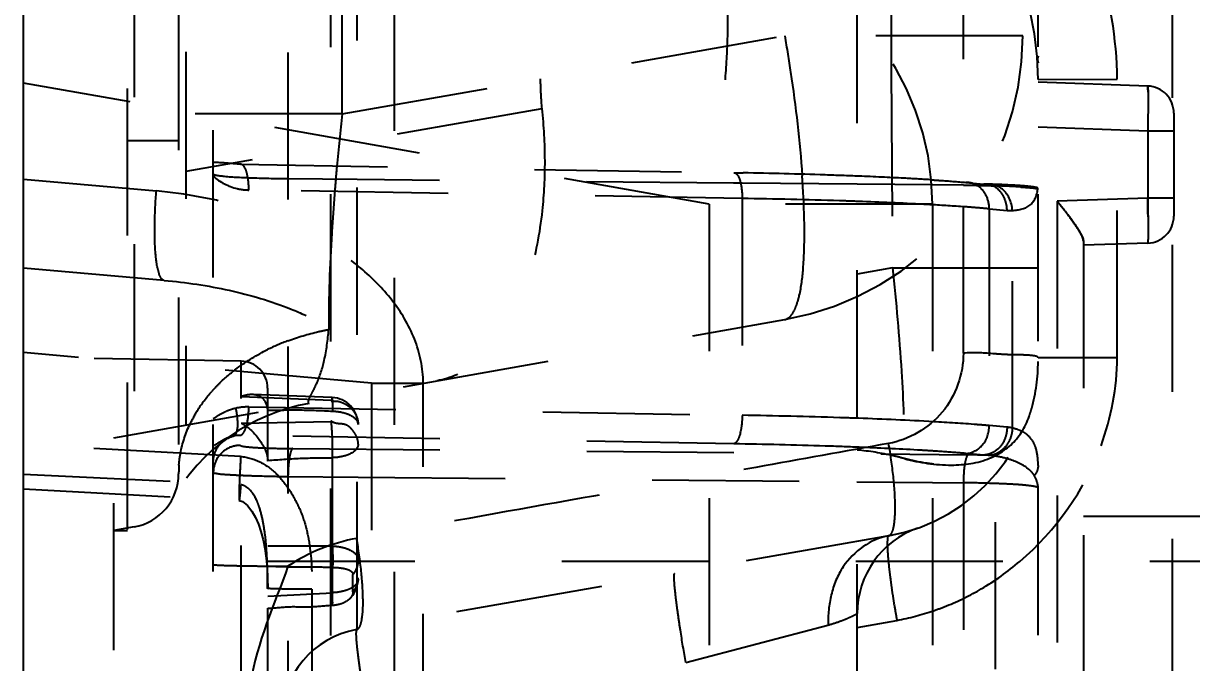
# Model space of a CAD drawing. Header units: millimetres. Extents: x 2141 to 4292, y -4498 to 2648.
# Drawn here: x 3636.41 to 3649.39, y -220.56 to -213.46 of the extents above; entities that cross this region are included whole.
import ezdxf

# ---------------------------------------------------------------- set-up
doc = ezdxf.new("R2010")
doc.units = ezdxf.units.MM
doc.header["$LTSCALE"] = 16.335
doc.header["$PDMODE"] = 3
doc.header["$PDSIZE"] = 0.3125
doc.linetypes.add('HIDDEN', pattern=[0.2, 0.1, -0.1])
doc.layers.get('0').update_dxf_attribs({"linetype": 'CONTINUOUS'})
doc.layers.get('Defpoints').update_dxf_attribs({"linetype": 'CONTINUOUS'})
doc.layers.add('21', color=7, linetype='CONTINUOUS')
doc.styles.get("Standard").update_dxf_attribs({"font": 'txt', "width": 0.8})
doc.dimstyles.get("Standard").update_dxf_attribs({"dimtxt": 0.15625, "dimasz": 0.1875, "dimexe": 0.125, "dimexo": 0.0625, "dimtad": 0, "dimtih": 1, "dimtoh": 1, "dimdsep": 46, "dimtxsty": 'Standard', "dimcen": 0.09, "dimadec": 0, "dimazin": 0, "dimtp": 0.01, "dimtm": 0.01, "dimtfac": 1, "dimtofl": 0, "dimtmove": 0, "dimatfit": 3, "dimfxl": 0, "dimtolj": 1, "dimarcsym": 0})

# ---------------------------------------------------------------- blocks, each defined once
blk = doc.blocks.new('*D31')
at = {"color": 4, "lineweight": -2}
for p, q in [((3636.413, -222.472), (3636.413, -47.587)), ((3644.413, -47.587), (3658.013, -47.587)), ((3706.418, -47.587), (3680.413, -47.587)), ((3714.418, -73.33), (3714.418, -47.587))]:
    blk.add_line(p, q, dxfattribs=at)
at = {"color": 4}
for points in [[(3644.413, -46.254), (3644.413, -48.921), (3636.413, -47.587)], [(3706.418, -46.254), (3706.418, -48.921), (3714.418, -47.587)]]:
    blk.add_solid(points, dxfattribs=at)
at = {"layer": 'Defpoints', "color": 0}
for p in [(3714.418, -47.587), (3714.418, -73.33), (3636.413, -222.472)]:
    blk.add_point(p, dxfattribs=at)
at = {"color": 6, "insert": (3669.213, -47.587), "char_height": 8, "attachment_point": 5}
blk.add_mtext('\\A1;78.01', dxfattribs=at)

msp = doc.modelspace()

# ---------------------------------------------------------------- linework, layer by layer
at = {"layer": '21', "color": 8, "linetype": 'HIDDEN'}
for p, q in [((3638.523, -307.753), (3638.523, -120.925)), ((3640.533, -134.607), (3640.533, -307.753)), ((3639.353, -135.371), (3639.353, -272.822)), ((3646.858, -217.119), (3646.858, -136.775)), ((3647.688, -275.791), (3647.688, -137.764)), ((3649.176, -166.91), (3649.176, -275.45)), ((3645.678, -270.103), (3645.678, -172.257)), ((3646.027, -173.174), (3646.055, -213.964)), ((3639.83, -246.391), (3639.83, -195.969)), ((3640.123, -246.317), (3640.123, -196.043)), ((3637.568, -219.079), (3637.568, -206.077)), ((3637.642, -206.107), (3637.642, -219.049)), ((3638.138, -206.698), (3638.138, -218.444)), ((3638.218, -207.237), (3638.218, -217.919)), ((3639.956, -214.461), (3639.956, -210.695)), ((3642.157, -211.083), (3642.157, -214.073)), ((3644.873, -211.562), (3644.873, -213.594)), ((3647.518, -211.562), (3647.518, -213.594)), ((3639.956, -214.461), (3644.873, -213.594)), ((3647.518, -213.594), (3644.873, -213.594)), ((3646.055, -213.964), (3646.069, -216.171)), ((3644.033, -215.463), (3636.413, -214.12)), ((3647.688, -214.078), (3648.568, -214.077)), ((3648.906, -214.153), (3647.688, -214.11)), ((3648.568, -217.169), (3648.568, -214.077)), ((3642.174, -214.404), (3638.218, -215.102)), ((3649.196, -214.452), (3649.196, -215.597)), ((3639.956, -214.461), (3638.138, -214.461)), ((3648.906, -214.652), (3647.688, -214.61)), ((3648.906, -214.652), (3648.906, -215.397)), ((3649.196, -214.652), (3648.906, -214.652)), ((3638.138, -214.761), (3637.568, -214.761)), ((3638.824, -215.021), (3644.306, -215.115)), ((3636.413, -215.185), (3637.891, -215.315)), ((3640.123, -215.191), (3639.353, -215.184)), ((3644.305, -215.229), (3640.123, -215.191)), ((3644.401, -215.23), (3644.305, -215.229)), ((3644.306, -215.115), (3644.41, -215.117)), ((3645.678, -215.242), (3644.401, -215.23)), ((3646.886, -215.223), (3647.085, -215.24)), ((3644.4, -215.401), (3638.918, -215.307)), ((3646.515, -215.25), (3645.678, -215.242)), ((3646.858, -215.253), (3646.515, -215.25)), ((3644.033, -215.463), (3644.033, -226.902)), ((3646.513, -215.463), (3644.033, -215.463)), ((3644.4, -215.401), (3644.4, -217.81)), ((3646.513, -215.463), (3646.513, -226.902)), ((3648.906, -215.397), (3647.901, -215.432)), ((3647.901, -215.432), (3647.901, -226.928)), ((3649.196, -215.397), (3648.906, -215.397)), ((3647.145, -215.515), (3647.145, -217.924)), ((3647.145, -215.515), (3647.343, -215.533)), ((3647.402, -217.951), (3647.402, -215.534)), ((3648.191, -215.875), (3648.191, -226.485)), ((3648.906, -215.896), (3648.191, -215.921)), ((3637.978, -216.311), (3636.413, -216.174)), ((3646.069, -216.171), (3645.678, -216.24)), ((3646.069, -216.171), (3647.688, -216.171)), ((3637.418, -218.06), (3644.873, -216.745)), ((3640.281, -217.451), (3636.413, -217.112)), ((3638.831, -217.208), (3636.413, -217.165)), ((3648.568, -217.169), (3647.688, -217.169)), ((3638.831, -220.889), (3638.831, -217.208)), ((3639.128, -224.851), (3639.128, -217.509)), ((3640.281, -217.451), (3640.281, -224.915)), ((3640.281, -217.451), (3640.855, -217.451)), ((3640.855, -224.915), (3640.855, -217.451)), ((3639.836, -217.644), (3638.831, -217.603)), ((3639.843, -217.613), (3638.96, -217.579)), ((3639.843, -217.612), (3639.843, -217.612)), ((3638.918, -217.716), (3644.4, -217.81)), ((3639.847, -219.78), (3639.847, -217.763)), ((3638.831, -217.895), (3639.836, -217.878)), ((3639.839, -217.936), (3639.831, -217.869)), ((3647.343, -217.942), (3647.145, -217.924)), ((3637.418, -236.755), (3637.418, -218.06)), ((3644.306, -218.126), (3638.824, -218.032)), ((3638.827, -218.267), (3636.413, -218.137)), ((3639.405, -218.179), (3646.91, -218.248)), ((3647.085, -218.251), (3646.886, -218.233)), ((3636.413, -218.463), (3638.831, -218.581)), ((3647.214, -223.895), (3647.214, -218.465)), ((3639.353, -218.49), (3640.133, -218.497)), ((3640.133, -218.497), (3645.675, -218.548)), ((3645.675, -218.548), (3646.513, -218.556)), ((3646.513, -218.556), (3646.858, -218.559)), ((3646.858, -218.559), (3646.858, -223.801)), ((3636.413, -218.625), (3638.812, -218.755)), ((3638.812, -218.755), (3638.813, -218.754)), ((3648.191, -218.93), (3714.558, -218.93)), ((3637.642, -219.049), (3637.418, -219.088)), ((3637.418, -219.088), (3637.568, -219.088)), ((3646.053, -219.143), (3640.116, -220.19)), ((3639.847, -219.262), (3639.128, -219.264)), ((3639.128, -219.43), (3714.558, -219.43)), ((3639.126, -219.618), (3639.128, -219.734)), ((3640.074, -219.772), (3640.074, -219.576)), ((3639.617, -219.741), (3639.617, -222.619)), ((3639.128, -219.819), (3639.847, -219.78)), ((3643.773, -220.557), (3645.357, -220.138)), ((3645.678, -220.166), (3646.118, -220.088))]:
    msp.add_line(p, q, dxfattribs=at)
at = {"layer": '21', "color": 7, "linetype": 'Continuous'}
msp.add_line((3636.413, -226.162), (3636.413, -206.605), dxfattribs=at)
at = {"layer": '21', "color": 8, "linetype": 'HIDDEN'}
for points in [[(3638.812, -218.754), (3638.849, -218.768), (3638.904, -218.813), (3638.951, -218.873), (3638.992, -218.943), (3639.025, -219.018)], [(3639.025, -219.018), (3639.053, -219.1), (3639.077, -219.191), (3639.096, -219.289), (3639.111, -219.395)], [(3639.111, -219.395), (3639.121, -219.505), (3639.126, -219.618)]]:
    msp.add_lwpolyline(points, dxfattribs=at)
for centre, radius, start, end in [((3644.472, -214.078), 3.216, 0, 70.9999), ((3643.513, -215.463), 3, 0, 80), ((3644.318, -213.594), 3.2, 280, 0), ((3647.98, -213.818), 0.301, 184.2373, 194.5105), ((3648.896, -214.452), 0.3, 0, 88), ((3662.767, -217.077), 22.961, 173.4575, 174.9192), ((3667.024, -217.471), 27.237, 174.8864, 175.2005), ((3668.861, -217.625), 29.08, 175.2008, 175.543), ((3643.164, -282.97), 67.865, 88.17734, 88.94765), ((3633.622, -215.963), 11.473, 3.5674, 4.0671), ((3643.667, -266.357), 51.244, 87.7284, 88.1481), ((3644.137, -254.49), 39.368, 86.9976, 87.7284), ((3644.73, -242.92), 27.783, 86.3681, 86.9676), ((3646.255, -241.377), 26.15, 87.9909, 88.1801), ((3647.081, -215.49), 0.252, 58.0114, 72.9143), ((3646.919, -224.225), 8.97, 86.3169, 88.0963), ((3643.154, -288.791), 73.401, 88.18304, 89.0277), ((3643.665, -271.557), 56.16, 87.9319, 88.1466), ((3644.089, -260.151), 44.746, 87.021, 87.9468), ((3644.735, -247.107), 31.686, 86.763, 86.9622), ((3645.078, -241.134), 25.703, 85.9466, 86.7748), ((3624.003, -215.921), 24.909, 0.8587, 1.2057), ((3645.63, -233.171), 17.721, 85.3125, 85.9071), ((3645.932, -229.425), 13.962, 85.0178, 85.2927), ((3648.896, -215.597), 0.3, 272, 0), ((3629.175, -215.842), 19.736, 0.688, 0.8557), ((3640.206, -219.263), 2.436, 110.5048, 116.3066), ((3645.678, -217.169), 2.01, 280, 0), ((3638.826, -217.509), 0.301, 0, 89), ((3645.728, -217.211), 1.96, 344.6316, 360), ((3639.805, -218.693), 1.734, 134.3775, 138.4575), ((3639.971, -219.844), 2.2, 100, 150.3371), ((3639.831, -217.913), 0.301, 359.9574, 87.8312), ((3639.573, -218.527), 1.449, 147.9193, 155.4282), ((3638.908, -218.319), 0.603, 89.036, 103.17), ((3643.249, -287.316), 69.516, 88.15944, 89.0513), ((3646.498, -217.423), 1.161, 340.5533, 344.6876), ((3638.471, -218.079), 1.375, 3.7347, 5.9602), ((3643.665, -273.966), 56.16, 87.9319, 88.1466), ((3644.328, -257.073), 39.254, 86.7926, 88.0098), ((3638.814, -218.332), 0.3, 88.0446, 102.2224), ((3643.224, -283.461), 65.344, 88.15945, 89.05128), ((3643.725, -267.734), 49.609, 87.7215, 88.155), ((3646.702, -240.998), 22.75, 89.0344, 89.475), ((3647.086, -219.2), 0.944, 72.0332, 75.519), ((3637.538, -218.458), 0.6, 280, 0), ((3639.367, -218.458), 1.229, 175.5504, 179.99), ((3646.717, -232.58), 14.022, 88.3121, 89.4243), ((3646.829, -228.97), 10.41, 87.3912, 88.343), ((3636.885, -219.414), 2.231, 6.9477, 11.0874), ((3646.683, -220.011), 1.005, 109.4712, 180), ((3633.454, -219.671), 5.673, 1.1659, 2.7677), ((3630.756, -219.728), 8.371, 359.9594, 1.1751), ((3639.831, -219.629), 0.301, 310.9161, 2.1374), ((3656.683, -218.214), 10.73, 188.1191, 189.2665), ((3645.587, -217.215), 2.92, 291.8028, 300.221), ((3635.169, -219.959), 4.681, 1.4045, 2.1944), ((3658.107, -217.987), 12.171, 189.2422, 189.9407), ((3645.543, -217.105), 3.038, 280.9313, 288.8813), ((3645.552, -217.132), 3.01, 288.881, 291.8333), ((3640.29, -221.18), 1.005, 99.9948, 260.0093)]:
    msp.add_arc(centre, radius, start, end, dxfattribs=at)
msp.add_ellipse((3645.357, -213.411), major_axis=(2.297, 2.737), ratio=0.814168, start_param=2.371274, end_param=2.474533, dxfattribs=at)
for points, knots in [([(3648.568, -214.077), (3648.563, -213.628), (3648.41, -212.724), (3647.974, -211.918), (3647.703, -211.561)], [0, 0, 0, 0, 0.50011, 1, 1, 1, 1]), ([(3644.033, -212.509), (3644.07, -212.515), (3644.122, -212.571), (3644.16, -212.663), (3644.202, -212.815), (3644.232, -213.066), (3644.243, -213.43), (3644.227, -213.87), (3644.172, -214.558), (3644.096, -215.095), (3644.033, -215.463)], [0, 0, 0, 0, 0.037309, 0.065068, 0.100234, 0.193218, 0.315059, 0.461997, 0.629143, 1, 1, 1, 1]), ([(3644.873, -216.745), (3644.913, -216.738), (3644.967, -216.679), (3645.008, -216.581), (3645.053, -216.418), (3645.085, -216.151), (3645.096, -215.762), (3645.08, -215.294), (3645.021, -214.56), (3644.94, -213.987), (3644.873, -213.594)], [0, 0, 0, 0, 0.037309, 0.065068, 0.100234, 0.193218, 0.315059, 0.461997, 0.629143, 1, 1, 1, 1]), ([(3644.873, -213.594), (3644.896, -213.729), (3644.979, -214.245), (3645.04, -214.764), (3645.067, -215.149)], [0, 0, 0, 0, 0.261505, 1, 1, 1, 1]), ([(3647.688, -213.819), (3647.688, -213.822), (3647.688, -213.827), (3647.68, -213.846), (3647.679, -213.841)], [0, 0, 0, 0, 0.407667, 1, 1, 1, 1]), ([(3648.906, -214.153), (3648.909, -214.153), (3648.906, -214.173), (3648.911, -214.194), (3648.91, -214.243), (3648.911, -214.303), (3648.91, -214.378), (3648.909, -214.496), (3648.907, -214.589), (3648.906, -214.652)], [0, 0, 0, 0, 0.01988, 0.076866, 0.169062, 0.293292, 0.444696, 0.618071, 1, 1, 1, 1]), ([(3648.91, -214.22), (3648.91, -214.21), (3648.909, -214.194), (3648.909, -214.172), (3648.907, -214.161), (3648.908, -214.153), (3648.906, -214.153)], [0, 0, 0, 0, 0.42841, 0.740619, 0.932186, 1, 1, 1, 1]), ([(3642.174, -214.404), (3642.194, -214.596), (3642.215, -214.975), (3642.185, -215.603), (3642.064, -216.242), (3641.814, -216.834), (3641.465, -217.255), (3641.158, -217.4), (3641.01, -217.426)], [0, 0, 0, 0, 0.166131, 0.324802, 0.539384, 0.720955, 0.870929, 1, 1, 1, 1]), ([(3638.824, -215.021), (3638.803, -215.019), (3638.703, -215.01), (3638.602, -215.003), (3638.523, -215)], [0, 0, 0, 0, 0.207371, 1, 1, 1, 1]), ([(3638.871, -215.054), (3638.868, -215.049), (3638.858, -215.032), (3638.837, -215.019), (3638.824, -215.021)], [0, 0, 0, 0, 0.310211, 1, 1, 1, 1]), ([(3638.907, -215.171), (3638.905, -215.158), (3638.898, -215.118), (3638.885, -215.078), (3638.871, -215.054)], [0, 0, 0, 0, 0.306905, 1, 1, 1, 1]), ([(3638.63, -215.155), (3638.615, -215.154), (3638.588, -215.151), (3638.553, -215.145), (3638.534, -215.14), (3638.523, -215.135), (3638.523, -215.132)], [0, 0, 0, 0, 0.419377, 0.725794, 0.91735, 1, 1, 1, 1]), ([(3639.353, -215.184), (3639.211, -215.182), (3638.97, -215.177), (3638.729, -215.166), (3638.63, -215.155)], [0, 0, 0, 0, 0.587579, 1, 1, 1, 1]), ([(3638.918, -215.307), (3638.918, -215.295), (3638.917, -215.249), (3638.913, -215.204), (3638.907, -215.171)], [0, 0, 0, 0, 0.270323, 1, 1, 1, 1]), ([(3644.306, -215.115), (3644.322, -215.112), (3644.365, -215.152), (3644.374, -215.196), (3644.381, -215.226)], [0, 0, 0, 0, 0.351796, 1, 1, 1, 1]), ([(3644.381, -215.226), (3644.384, -215.239), (3644.396, -215.296), (3644.4, -215.355), (3644.4, -215.401)], [0, 0, 0, 0, 0.227229, 1, 1, 1, 1]), ([(3646.489, -215.193), (3646.525, -215.195), (3646.658, -215.204), (3646.79, -215.214), (3646.886, -215.223)], [0, 0, 0, 0, 0.269349, 1, 1, 1, 1]), ([(3637.978, -216.311), (3637.966, -216.31), (3637.938, -216.286), (3637.9, -216.186), (3637.874, -215.977), (3637.868, -215.669), (3637.881, -215.436), (3637.891, -215.315)], [0, 0, 0, 0, 0.034562, 0.094614, 0.315787, 0.64395, 1, 1, 1, 1]), ([(3640.855, -217.451), (3640.855, -217.285), (3640.783, -216.95), (3640.524, -216.518), (3640.171, -216.164), (3639.631, -215.786), (3638.867, -215.461), (3638.217, -215.349), (3637.891, -215.315)], [0, 0, 0, 0, 0.126236, 0.252204, 0.377708, 0.5027, 0.751505, 1, 1, 1, 1]), ([(3646.858, -215.253), (3646.889, -215.253), (3647.009, -215.255), (3647.129, -215.257), (3647.217, -215.26)], [0, 0, 0, 0, 0.262293, 1, 1, 1, 1]), ([(3647.145, -215.515), (3647.145, -215.462), (3647.122, -215.358), (3647.049, -215.278), (3647.006, -215.253)], [0, 0, 0, 0, 0.518536, 1, 1, 1, 1]), ([(3647.686, -215.286), (3647.682, -215.282), (3647.663, -215.278), (3647.632, -215.272), (3647.582, -215.266), (3647.492, -215.258), (3647.354, -215.25), (3647.236, -215.245), (3647.171, -215.243)], [0, 0, 0, 0, 0.033202, 0.099709, 0.195421, 0.316684, 0.624456, 1, 1, 1, 1]), ([(3647.402, -215.534), (3647.473, -215.529), (3647.629, -215.502), (3647.679, -215.352), (3647.686, -215.286)], [0, 0, 0, 0, 0.520792, 1, 1, 1, 1]), ([(3647.495, -215.274), (3647.515, -215.275), (3647.576, -215.279), (3647.638, -215.283), (3647.68, -215.291)], [0, 0, 0, 0, 0.316437, 1, 1, 1, 1]), ([(3639.869, -215.366), (3639.858, -215.505), (3639.823, -216.001), (3639.803, -216.499), (3639.806, -216.856)], [0, 0, 0, 0, 0.281586, 1, 1, 1, 1]), ([(3647.343, -215.533), (3647.343, -215.52), (3647.34, -215.469), (3647.325, -215.419), (3647.308, -215.384)], [0, 0, 0, 0, 0.240503, 1, 1, 1, 1]), ([(3647.901, -215.432), (3647.934, -215.473), (3647.998, -215.554), (3648.088, -215.672), (3648.154, -215.775), (3648.191, -215.845), (3648.191, -215.875)], [0, 0, 0, 0, 0.298502, 0.581924, 0.827607, 1, 1, 1, 1]), ([(3648.906, -215.397), (3648.907, -215.46), (3648.909, -215.553), (3648.91, -215.67), (3648.911, -215.746), (3648.91, -215.806), (3648.911, -215.855), (3648.906, -215.876), (3648.909, -215.896), (3648.906, -215.896)], [0, 0, 0, 0, 0.38189, 0.555232, 0.706638, 0.830888, 0.923099, 0.980107, 1, 1, 1, 1]), ([(3648.149, -215.769), (3648.142, -215.757), (3648.109, -215.704), (3648.073, -215.654), (3648.044, -215.615)], [0, 0, 0, 0, 0.228718, 1, 1, 1, 1]), ([(3648.191, -215.875), (3648.191, -215.868), (3648.184, -215.83), (3648.165, -215.796), (3648.149, -215.769)], [0, 0, 0, 0, 0.193023, 1, 1, 1, 1]), ([(3646.069, -216.171), (3646.111, -216.554), (3646.174, -217.259), (3646.204, -217.967), (3646.203, -218.29)], [0, 0, 0, 0, 0.54331, 1, 1, 1, 1]), ([(3637.978, -216.311), (3638.22, -216.332), (3638.7, -216.404), (3639.276, -216.572), (3639.704, -216.768), (3640.05, -216.99), (3640.274, -217.26), (3640.281, -217.451)], [0, 0, 0, 0, 0.270134, 0.535636, 0.664582, 0.787872, 1, 1, 1, 1]), ([(3639.353, -216.982), (3639.464, -216.94), (3639.615, -216.895), (3639.768, -216.863), (3639.806, -216.856)], [0, 0, 0, 0, 0.752969, 1, 1, 1, 1]), ([(3639.589, -217.677), (3639.572, -217.68), (3639.596, -217.603), (3639.625, -217.556), (3639.697, -217.406), (3639.771, -217.181), (3639.794, -216.971), (3639.806, -216.856)], [0, 0, 0, 0, 0.058858, 0.147376, 0.272048, 0.594631, 1, 1, 1, 1]), ([(3646.858, -217.119), (3646.858, -217.351), (3646.692, -217.829), (3646.253, -218.082), (3646.027, -218.122)], [0, 0, 0, 0, 0.50235, 1, 1, 1, 1]), ([(3647.688, -217.169), (3647.688, -217.162), (3647.661, -217.151), (3647.62, -217.145), (3647.544, -217.139), (3647.445, -217.138), (3647.322, -217.136), (3647.124, -217.12), (3646.966, -217.109), (3646.858, -217.119)], [0, 0, 0, 0, 0.023765, 0.079253, 0.168156, 0.288402, 0.436581, 0.608435, 1, 1, 1, 1]), ([(3639.128, -217.759), (3639.128, -217.711), (3639.095, -217.613), (3639.001, -217.58), (3638.96, -217.579)], [0, 0, 0, 0, 0.541197, 1, 1, 1, 1]), ([(3639.831, -217.652), (3639.85, -217.652), (3639.889, -217.647), (3639.946, -217.662), (3639.998, -217.687), (3640.059, -217.731), (3640.116, -217.805), (3640.133, -217.878), (3640.133, -217.913)], [0, 0, 0, 0, 0.128678, 0.258316, 0.388963, 0.516276, 0.76199, 1, 1, 1, 1]), ([(3639.843, -217.613), (3639.839, -217.613), (3639.84, -217.634), (3639.836, -217.643), (3639.835, -217.653)], [0, 0, 0, 0, 0.284352, 1, 1, 1, 1]), ([(3639.843, -217.612), (3639.846, -217.612), (3639.844, -217.633), (3639.849, -217.656), (3639.847, -217.706), (3639.847, -217.742), (3639.847, -217.763)], [0, 0, 0, 0, 0.071197, 0.270909, 0.587972, 1, 1, 1, 1]), ([(3638.77, -217.731), (3638.781, -217.777), (3638.793, -217.861), (3638.793, -217.948), (3638.783, -217.984)], [0, 0, 0, 0, 0.553205, 1, 1, 1, 1]), ([(3639.128, -217.754), (3639.247, -217.752), (3639.487, -217.745), (3639.727, -217.757), (3639.847, -217.763)], [0, 0, 0, 0, 0.499691, 1, 1, 1, 1]), ([(3639.847, -217.763), (3639.884, -217.764), (3639.954, -217.773), (3640.06, -217.805), (3640.133, -217.869), (3640.133, -217.913)], [0, 0, 0, 0, 0.324746, 0.612157, 1, 1, 1, 1]), ([(3644.4, -217.81), (3644.4, -217.883), (3644.389, -217.984), (3644.352, -218.089), (3644.321, -218.123), (3644.306, -218.126)], [0, 0, 0, 0, 0.641645, 0.865465, 1, 1, 1, 1]), ([(3646.202, -218.29), (3646.372, -218.336), (3646.691, -218.385), (3647.14, -218.325), (3647.479, -218.091), (3647.584, -217.853), (3647.618, -217.73)], [0, 0, 0, 0, 0.308287, 0.561112, 0.77599, 1, 1, 1, 1]), ([(3638.141, -218.363), (3638.144, -218.326), (3638.162, -218.176), (3638.208, -218.029), (3638.255, -217.925)], [0, 0, 0, 0, 0.241223, 1, 1, 1, 1]), ([(3638.831, -217.895), (3638.854, -217.907), (3638.948, -217.969), (3639.024, -218.057), (3639.068, -218.132)], [0, 0, 0, 0, 0.231042, 1, 1, 1, 1]), ([(3638.868, -217.988), (3638.872, -217.981), (3638.888, -217.947), (3638.897, -217.91), (3638.903, -217.88)], [0, 0, 0, 0, 0.208666, 1, 1, 1, 1]), ([(3639.878, -217.896), (3639.872, -217.895), (3639.856, -217.888), (3639.838, -217.88), (3639.831, -217.869)], [0, 0, 0, 0, 0.296452, 1, 1, 1, 1]), ([(3640.133, -218.13), (3640.133, -218.099), (3640.123, -218.052), (3640.089, -217.999), (3640.059, -217.959), (3640.022, -217.925), (3639.96, -217.9), (3639.909, -217.906), (3639.878, -217.896)], [0, 0, 0, 0, 0.236253, 0.355961, 0.488769, 0.622502, 0.744071, 1, 1, 1, 1]), ([(3647.145, -217.924), (3647.099, -217.92), (3646.892, -217.903), (3646.685, -217.89), (3646.525, -217.881)], [0, 0, 0, 0, 0.223809, 1, 1, 1, 1]), ([(3646.886, -218.233), (3646.955, -218.231), (3647.099, -218.151), (3647.145, -218), (3647.145, -217.924)], [0, 0, 0, 0, 0.473848, 1, 1, 1, 1]), ([(3647.343, -217.942), (3647.343, -217.954), (3647.34, -218.008), (3647.324, -218.061), (3647.306, -218.098)], [0, 0, 0, 0, 0.238153, 1, 1, 1, 1]), ([(3647.402, -217.951), (3647.401, -217.964), (3647.397, -218.013), (3647.382, -218.061), (3647.366, -218.094)], [0, 0, 0, 0, 0.261151, 1, 1, 1, 1]), ([(3647.513, -217.991), (3647.504, -217.987), (3647.469, -217.97), (3647.431, -217.958), (3647.402, -217.951)], [0, 0, 0, 0, 0.236396, 1, 1, 1, 1]), ([(3638.783, -217.984), (3638.782, -217.991), (3638.775, -218.011), (3638.763, -218.033), (3638.75, -218.038)], [0, 0, 0, 0, 0.329364, 1, 1, 1, 1]), ([(3638.824, -218.032), (3638.828, -218.031), (3638.848, -218.023), (3638.86, -218.003), (3638.868, -217.988)], [0, 0, 0, 0, 0.182866, 1, 1, 1, 1]), ([(3639.847, -218.28), (3639.847, -218.257), (3639.847, -218.16), (3639.848, -218.063), (3639.843, -217.989)], [0, 0, 0, 0, 0.239487, 1, 1, 1, 1]), ([(3647.658, -218.158), (3647.653, -218.145), (3647.634, -218.098), (3647.602, -218.056), (3647.573, -218.031)], [0, 0, 0, 0, 0.262908, 1, 1, 1, 1]), ([(3638.677, -218.181), (3638.631, -218.207), (3638.551, -218.284), (3638.523, -218.391), (3638.523, -218.444)], [0, 0, 0, 0, 0.499973, 1, 1, 1, 1]), ([(3638.824, -218.143), (3638.824, -218.145), (3638.832, -218.149), (3638.855, -218.154), (3638.881, -218.158), (3638.899, -218.159)], [0, 0, 0, 0, 0.082622, 0.274211, 1, 1, 1, 1]), ([(3638.899, -218.159), (3638.914, -218.161), (3638.99, -218.168), (3639.066, -218.171), (3639.128, -218.173)], [0, 0, 0, 0, 0.194288, 1, 1, 1, 1]), ([(3639.128, -218.173), (3639.149, -218.174), (3639.242, -218.177), (3639.334, -218.179), (3639.405, -218.179)], [0, 0, 0, 0, 0.232956, 1, 1, 1, 1]), ([(3639.405, -218.179), (3639.399, -218.181), (3639.388, -218.199), (3639.371, -218.252), (3639.364, -218.304), (3639.36, -218.343)], [0, 0, 0, 0, 0.113721, 0.321958, 1, 1, 1, 1]), ([(3640.133, -218.13), (3640.133, -218.143), (3640.113, -218.209), (3640.042, -218.242), (3639.991, -218.258)], [0, 0, 0, 0, 0.195396, 1, 1, 1, 1]), ([(3646.027, -218.122), (3645.535, -218.21), (3644.304, -218.435), (3642.332, -218.777), (3640.855, -219.046), (3640.116, -219.177)], [0, 0, 0, 0, 0.249997, 0.625001, 1, 1, 1, 1]), ([(3646.202, -218.29), (3646.161, -218.279), (3645.989, -218.236), (3645.812, -218.207), (3645.678, -218.195)], [0, 0, 0, 0, 0.24194, 1, 1, 1, 1]), ([(3646.538, -218.207), (3646.475, -218.203), (3646.195, -218.186), (3645.915, -218.173), (3645.698, -218.164)], [0, 0, 0, 0, 0.22672, 1, 1, 1, 1]), ([(3646.027, -219.148), (3646.039, -219.146), (3646.066, -219.119), (3646.084, -219.055), (3646.098, -218.957), (3646.103, -218.764), (3646.083, -218.481), (3646.049, -218.244), (3646.027, -218.122)], [0, 0, 0, 0, 0.034934, 0.095317, 0.190013, 0.317715, 0.646158, 1, 1, 1, 1]), ([(3646.886, -218.233), (3646.859, -218.231), (3646.744, -218.221), (3646.628, -218.213), (3646.538, -218.207)], [0, 0, 0, 0, 0.232166, 1, 1, 1, 1]), ([(3647.056, -219.738), (3647.208, -219.649), (3647.777, -219.242), (3648.207, -218.639), (3648.387, -218.149)], [0, 0, 0, 0, 0.25144, 1, 1, 1, 1]), ([(3647.212, -218.207), (3647.202, -218.214), (3647.163, -218.236), (3647.118, -218.25), (3647.085, -218.251)], [0, 0, 0, 0, 0.267546, 1, 1, 1, 1]), ([(3647.366, -218.094), (3647.36, -218.105), (3647.337, -218.146), (3647.305, -218.182), (3647.277, -218.204)], [0, 0, 0, 0, 0.263448, 1, 1, 1, 1]), ([(3647.688, -218.365), (3647.688, -218.346), (3647.686, -218.276), (3647.675, -218.206), (3647.658, -218.158)], [0, 0, 0, 0, 0.269698, 1, 1, 1, 1]), ([(3638.827, -218.267), (3638.824, -218.329), (3638.819, -218.42), (3638.814, -218.535), (3638.811, -218.608), (3638.811, -218.666), (3638.808, -218.714), (3638.813, -218.735), (3638.809, -218.754), (3638.812, -218.755)], [0, 0, 0, 0, 0.384359, 0.55725, 0.708246, 0.831228, 0.922687, 0.979799, 1, 1, 1, 1]), ([(3638.827, -218.267), (3638.903, -218.273), (3639.053, -218.318), (3639.238, -218.459), (3639.377, -218.642), (3639.487, -218.843), (3639.56, -219.06), (3639.614, -219.36), (3639.621, -219.589), (3639.617, -219.741)], [0, 0, 0, 0, 0.125144, 0.250201, 0.375712, 0.500727, 0.625432, 0.750477, 1, 1, 1, 1]), ([(3639.128, -218.31), (3639.247, -218.302), (3639.487, -218.283), (3639.727, -218.28), (3639.847, -218.28)], [0, 0, 0, 0, 0.500284, 1, 1, 1, 1]), ([(3639.36, -218.343), (3639.359, -218.354), (3639.355, -218.403), (3639.353, -218.452), (3639.353, -218.49)], [0, 0, 0, 0, 0.238705, 1, 1, 1, 1]), ([(3639.991, -218.258), (3639.98, -218.261), (3639.933, -218.274), (3639.884, -218.279), (3639.847, -218.28)], [0, 0, 0, 0, 0.238824, 1, 1, 1, 1]), ([(3646.529, -218.352), (3646.502, -218.349), (3646.392, -218.335), (3646.284, -218.312), (3646.202, -218.29)], [0, 0, 0, 0, 0.241309, 1, 1, 1, 1]), ([(3646.91, -218.248), (3646.899, -218.252), (3646.885, -218.291), (3646.87, -218.354), (3646.861, -218.451), (3646.858, -218.522), (3646.858, -218.559)], [0, 0, 0, 0, 0.10509, 0.32876, 0.652172, 1, 1, 1, 1]), ([(3647.646, -218.479), (3647.633, -218.458), (3647.562, -218.375), (3647.458, -218.328), (3647.377, -218.302)], [0, 0, 0, 0, 0.218475, 1, 1, 1, 1]), ([(3638.523, -218.444), (3638.523, -218.45), (3638.553, -218.452), (3638.589, -218.461), (3638.667, -218.466), (3638.765, -218.472), (3638.888, -218.478), (3639.086, -218.484), (3639.244, -218.488), (3639.353, -218.49)], [0, 0, 0, 0, 0.020371, 0.075424, 0.164471, 0.285217, 0.433988, 0.606805, 1, 1, 1, 1]), ([(3647.688, -218.365), (3647.688, -218.395), (3647.676, -218.437), (3647.652, -218.47), (3647.646, -218.479)], [0, 0, 0, 0, 0.738177, 1, 1, 1, 1]), ([(3647.688, -218.617), (3647.688, -218.581), (3647.675, -218.532), (3647.652, -218.49), (3647.646, -218.479)], [0, 0, 0, 0, 0.73669, 1, 1, 1, 1]), ([(3638.813, -218.754), (3638.816, -218.749), (3638.817, -218.732), (3638.822, -218.698), (3638.826, -218.645), (3638.83, -218.604), (3638.831, -218.581)], [0, 0, 0, 0, 0.09033, 0.293405, 0.599872, 1, 1, 1, 1]), ([(3639.033, -218.825), (3639.026, -218.804), (3638.995, -218.723), (3638.946, -218.639), (3638.889, -218.605)], [0, 0, 0, 0, 0.249756, 1, 1, 1, 1]), ([(3647.688, -218.617), (3647.688, -218.614), (3647.677, -218.608), (3647.646, -218.599), (3647.571, -218.588), (3647.452, -218.578), (3647.357, -218.573), (3647.303, -218.571)], [0, 0, 0, 0, 0.023779, 0.075888, 0.271772, 0.584745, 1, 1, 1, 1]), ([(3640.116, -220.19), (3640.127, -220.188), (3640.153, -220.162), (3640.183, -220.057), (3640.192, -219.844), (3640.17, -219.532), (3640.137, -219.298), (3640.116, -219.177)], [0, 0, 0, 0, 0.034768, 0.094983, 0.316522, 0.644796, 1, 1, 1, 1]), ([(3646.027, -219.148), (3645.827, -219.183), (3645.534, -219.396), (3645.375, -219.799), (3645.351, -220.026), (3645.357, -220.138)], [0, 0, 0, 0, 0.474221, 0.739492, 1, 1, 1, 1]), ([(3646.027, -219.148), (3646.017, -219.15), (3646.012, -219.2), (3646.012, -219.229), (3646.012, -219.256)], [0, 0, 0, 0, 0.268765, 1, 1, 1, 1]), ([(3646.012, -219.256), (3646.013, -219.267), (3646.015, -219.325), (3646.019, -219.381), (3646.024, -219.426)], [0, 0, 0, 0, 0.208375, 1, 1, 1, 1]), ([(3639.847, -219.262), (3639.848, -219.281), (3639.85, -219.359), (3639.85, -219.438), (3639.849, -219.498)], [0, 0, 0, 0, 0.235671, 1, 1, 1, 1]), ([(3639.847, -219.262), (3639.884, -219.263), (3639.954, -219.272), (3640.06, -219.305), (3640.133, -219.368), (3640.133, -219.413)], [0, 0, 0, 0, 0.324704, 0.612051, 1, 1, 1, 1]), ([(3638.523, -219.466), (3638.523, -219.468), (3638.53, -219.468), (3638.539, -219.47), (3638.56, -219.472), (3638.599, -219.474), (3638.666, -219.477), (3638.765, -219.479), (3638.888, -219.482), (3639.087, -219.484), (3639.244, -219.485), (3639.353, -219.486)], [0, 0, 0, 0, 0.005104, 0.019121, 0.042075, 0.073798, 0.162774, 0.283643, 0.432673, 0.605853, 1, 1, 1, 1]), ([(3639.368, -219.491), (3639.448, -219.492), (3639.609, -219.488), (3639.769, -219.496), (3639.849, -219.498)], [0, 0, 0, 0, 0.501294, 1, 1, 1, 1]), ([(3639.849, -219.498), (3639.887, -219.498), (3639.953, -219.504), (3640.02, -219.52), (3640.045, -219.535)], [0, 0, 0, 0, 0.565717, 1, 1, 1, 1]), ([(3640.132, -219.412), (3640.132, -219.424), (3640.129, -219.483), (3640.103, -219.54), (3640.074, -219.576)], [0, 0, 0, 0, 0.205204, 1, 1, 1, 1]), ([(3646.024, -219.426), (3646.026, -219.449), (3646.037, -219.551), (3646.05, -219.652), (3646.061, -219.73)], [0, 0, 0, 0, 0.226791, 1, 1, 1, 1]), ([(3640.045, -219.535), (3640.049, -219.538), (3640.063, -219.547), (3640.074, -219.564), (3640.074, -219.576)], [0, 0, 0, 0, 0.301853, 1, 1, 1, 1]), ([(3640.074, -219.772), (3640.09, -219.756), (3640.111, -219.72), (3640.133, -219.666), (3640.133, -219.63), (3640.132, -219.613)], [0, 0, 0, 0, 0.38722, 0.708567, 1, 1, 1, 1]), ([(3640.133, -219.629), (3640.133, -219.637), (3640.127, -219.673), (3640.098, -219.701), (3640.075, -219.717)], [0, 0, 0, 0, 0.220292, 1, 1, 1, 1]), ([(3643.773, -220.557), (3643.752, -220.436), (3643.722, -220.256), (3643.688, -220.024), (3643.667, -219.869), (3643.653, -219.745), (3643.644, -219.648), (3643.645, -219.602), (3643.645, -219.568), (3643.651, -219.567)], [0, 0, 0, 0, 0.367403, 0.545702, 0.704882, 0.833908, 0.926881, 0.980849, 1, 1, 1, 1]), ([(3639.617, -219.741), (3639.557, -219.741), (3639.467, -219.74), (3639.352, -219.739), (3639.275, -219.739), (3639.214, -219.737), (3639.165, -219.738), (3639.146, -219.732), (3639.128, -219.736), (3639.128, -219.734)], [0, 0, 0, 0, 0.370408, 0.54928, 0.708452, 0.837558, 0.929816, 0.983146, 1, 1, 1, 1]), ([(3639.998, -219.754), (3639.987, -219.758), (3639.937, -219.772), (3639.886, -219.779), (3639.847, -219.78)], [0, 0, 0, 0, 0.237233, 1, 1, 1, 1]), ([(3640.075, -219.717), (3640.07, -219.721), (3640.046, -219.736), (3640.019, -219.748), (3639.998, -219.754)], [0, 0, 0, 0, 0.229831, 1, 1, 1, 1]), ([(3640.074, -219.772), (3640.074, -219.78), (3640.069, -219.812), (3640.048, -219.84), (3640.029, -219.857)], [0, 0, 0, 0, 0.223583, 1, 1, 1, 1]), ([(3639.849, -219.922), (3639.849, -219.918), (3639.85, -219.892), (3639.849, -219.866), (3639.849, -219.844)], [0, 0, 0, 0, 0.156769, 1, 1, 1, 1]), ([(3640.029, -219.857), (3640.023, -219.862), (3639.996, -219.882), (3639.965, -219.897), (3639.941, -219.905)], [0, 0, 0, 0, 0.233222, 1, 1, 1, 1]), ([(3645.357, -220.138), (3645.404, -220.125), (3645.469, -220.104), (3645.547, -220.074), (3645.593, -220.053), (3645.628, -220.038), (3645.656, -220.022), (3645.667, -220.02), (3645.678, -220.009), (3645.678, -220.011)], [0, 0, 0, 0, 0.417983, 0.589363, 0.733051, 0.847541, 0.931294, 0.982689, 1, 1, 1, 1]), ([(3640.116, -220.19), (3640.113, -220.191), (3640.11, -220.199), (3640.108, -220.224), (3640.109, -220.281), (3640.117, -220.37), (3640.131, -220.492), (3640.151, -220.64), (3640.185, -220.873), (3640.215, -221.055), (3640.238, -221.18)], [0, 0, 0, 0, 0.006958, 0.022126, 0.079401, 0.171703, 0.295459, 0.446218, 0.618421, 1, 1, 1, 1])]:
    msp.add_open_spline(points, degree=3, knots=knots, dxfattribs=at)
for points in [[(3638.523, -215.153), (3638.596, -215.219), (3638.69, -215.268), (3638.787, -215.291)], [(3647.006, -215.253), (3646.97, -215.233), (3646.927, -215.221), (3646.886, -215.223)], [(3638.787, -215.291), (3638.83, -215.301), (3638.874, -215.306), (3638.918, -215.307)], [(3647.154, -215.25), (3647.132, -215.243), (3647.108, -215.239), (3647.085, -215.24)], [(3647.214, -215.254), (3647.2, -215.249), (3647.186, -215.245), (3647.171, -215.243)], [(3647.278, -215.288), (3647.258, -215.274), (3647.237, -215.262), (3647.214, -215.254)], [(3647.308, -215.384), (3647.287, -215.341), (3647.254, -215.302), (3647.214, -215.277)], [(3647.402, -215.534), (3647.398, -215.442), (3647.352, -215.341), (3647.278, -215.288)], [(3648.044, -215.615), (3647.997, -215.553), (3647.949, -215.493), (3647.901, -215.432)], [(3647.343, -215.533), (3647.363, -215.535), (3647.382, -215.535), (3647.402, -215.534)], [(3638.788, -217.286), (3638.894, -217.207), (3639.008, -217.138), (3639.127, -217.079)], [(3648.387, -218.149), (3648.502, -217.837), (3648.564, -217.501), (3648.568, -217.169)], [(3638.592, -217.453), (3638.653, -217.393), (3638.719, -217.338), (3638.788, -217.286)], [(3638.345, -217.758), (3638.393, -217.682), (3638.447, -217.61), (3638.507, -217.543)], [(3638.913, -217.582), (3638.885, -217.586), (3638.857, -217.593), (3638.831, -217.603)], [(3638.96, -217.579), (3638.944, -217.578), (3638.929, -217.58), (3638.913, -217.582)], [(3638.603, -217.798), (3638.575, -217.814), (3638.548, -217.831), (3638.523, -217.85)], [(3638.685, -217.759), (3638.657, -217.771), (3638.629, -217.784), (3638.603, -217.798)], [(3638.77, -217.731), (3638.742, -217.739), (3638.713, -217.748), (3638.685, -217.759)], [(3638.903, -217.88), (3638.913, -217.826), (3638.918, -217.771), (3638.918, -217.716)], [(3647.402, -217.951), (3647.383, -217.946), (3647.363, -217.943), (3647.343, -217.942)], [(3638.551, -218.203), (3638.571, -218.159), (3638.604, -218.118), (3638.644, -218.089)], [(3638.672, -218.065), (3638.647, -218.076), (3638.623, -218.09), (3638.599, -218.105)], [(3638.644, -218.089), (3638.675, -218.065), (3638.712, -218.048), (3638.75, -218.038)], [(3638.75, -218.038), (3638.723, -218.044), (3638.697, -218.053), (3638.672, -218.065)], [(3647.573, -218.031), (3647.555, -218.015), (3647.534, -218.002), (3647.513, -217.991)], [(3638.599, -218.105), (3638.573, -218.12), (3638.548, -218.137), (3638.522, -218.152)], [(3638.523, -218.33), (3638.522, -218.287), (3638.532, -218.243), (3638.551, -218.203)], [(3638.824, -218.143), (3638.773, -218.143), (3638.721, -218.157), (3638.677, -218.181)], [(3639.068, -218.132), (3639.085, -218.161), (3639.1, -218.191), (3639.111, -218.223)], [(3647.277, -218.204), (3647.243, -218.231), (3647.2, -218.25), (3647.156, -218.256)], [(3647.306, -218.098), (3647.285, -218.141), (3647.252, -218.18), (3647.212, -218.207)], [(3639.111, -218.223), (3639.121, -218.253), (3639.128, -218.284), (3639.128, -218.316)], [(3647.156, -218.256), (3647.133, -218.254), (3647.109, -218.252), (3647.085, -218.251)], [(3647.322, -218.285), (3647.268, -218.271), (3647.212, -218.262), (3647.156, -218.256)], [(3638.889, -218.605), (3638.871, -218.594), (3638.852, -218.586), (3638.831, -218.581)], [(3639.074, -218.985), (3639.064, -218.931), (3639.051, -218.877), (3639.033, -218.825)], [(3639.12, -219.397), (3639.116, -219.313), (3639.11, -219.228), (3639.1, -219.145)], [(3640.116, -219.177), (3639.846, -219.226), (3639.581, -219.333), (3639.353, -219.486)], [(3639.353, -219.486), (3639.201, -219.912), (3639.009, -220.33), (3638.938, -220.777)], [(3639.128, -219.485), (3639.208, -219.486), (3639.288, -219.49), (3639.368, -219.491)], [(3639.941, -219.905), (3639.911, -219.914), (3639.88, -219.92), (3639.849, -219.922)], [(3639.368, -219.939), (3639.288, -219.942), (3639.208, -219.953), (3639.128, -219.957)], [(3639.609, -219.939), (3639.528, -219.942), (3639.448, -219.937), (3639.368, -219.939)], [(3639.849, -219.922), (3639.769, -219.926), (3639.689, -219.937), (3639.609, -219.939)]]:
    msp.add_open_spline(points, degree=3, dxfattribs=at)

# ---------------------------------------------------------------- dimensions: what is measured, and where the dimension line sits
dim = msp.add_linear_dim(base=(3714.417536278, -47.587400992), p1=(3636.412536278, -222.4722973), p2=(3714.417536278, -73.330448609), dimstyle='Standard', override={"dimtxt": 8, "dimasz": 8, "dimexe": 0, "dimexo": 0, "dimgap": 0, "dimtih": 0, "dimtoh": 0, "dimzin": 0, "dimcen": 0, "dimclrd": 4, "dimclre": 4, "dimclrt": 6, "dimadec": 2, "dimtp": 0, "dimtm": 0, "dimtzin": 0})
dim.commit()
dim.dimension.update_dxf_attribs({"geometry": '*D31', "text_midpoint": (3669.212567395, -47.587400992), "dimtype": 160})

doc.saveas('drawing.dxf')
